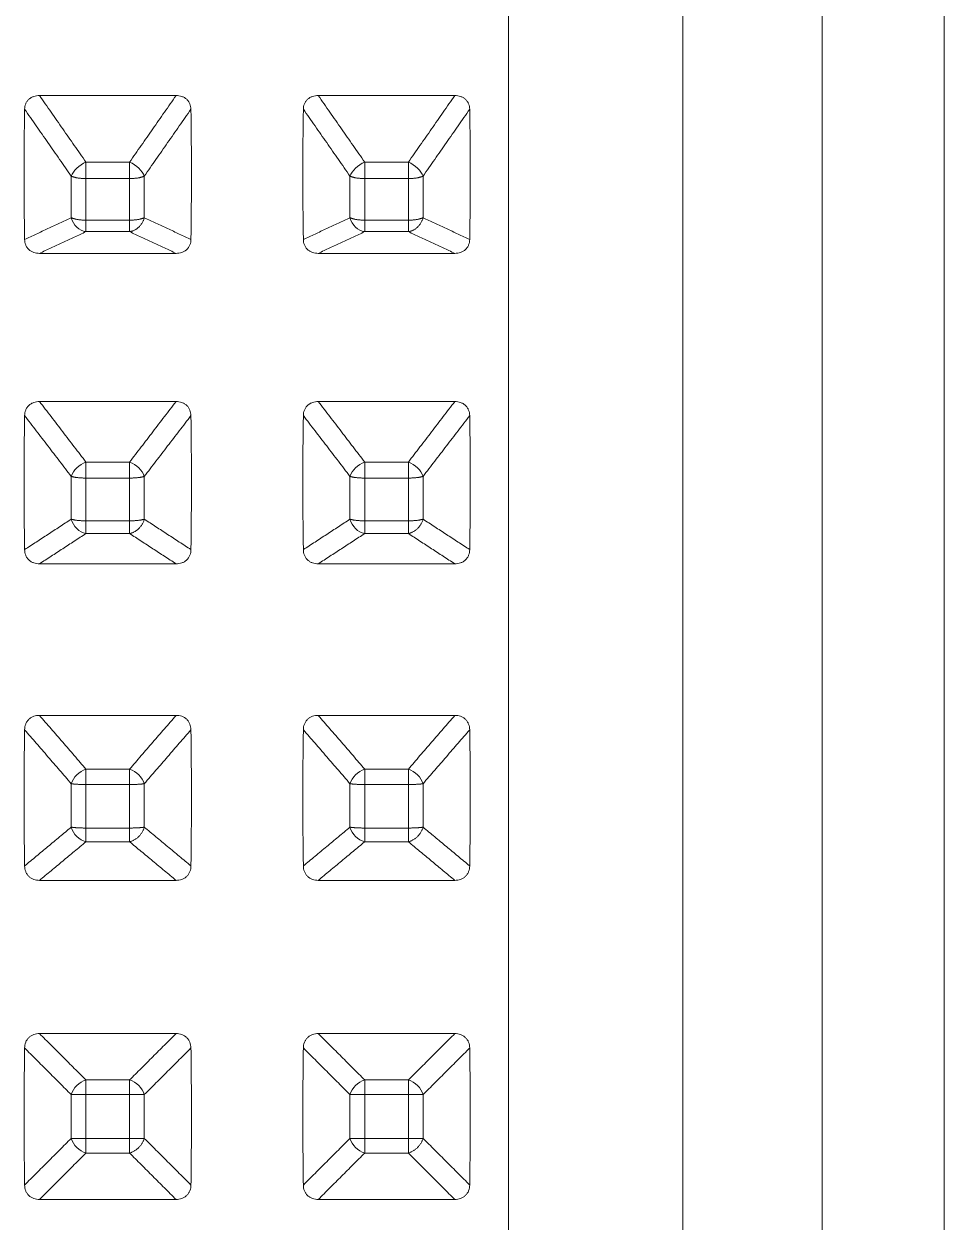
# Model space of a CAD drawing. Extents: x 2752 to 4118, y -1 to 999.
# Drawn here: x 3161.71 to 3166.99, y 524.71 to 531.58 of the extents above; entities that cross this region are included whole.
import ezdxf

# ---------------------------------------------------------------- set-up
doc = ezdxf.new("R2010")
doc.units = 0
doc.header["$LTSCALE"] = 10
doc.header["$MEASUREMENT"] = 0
doc.layers.add('1', color=7, linetype='CONTINUOUS')

msp = doc.modelspace()

# ---------------------------------------------------------------- linework, layer by layer
at = {"layer": '1', "color": 7, "linetype": 'Continuous', "lineweight": 18}
for p, q in [((3164.491, 507.8122), (3164.491, 542.8122)), ((3165.491, 508.8122), (3165.491, 541.8122)), ((3166.991, 541.1122), (3166.991, 509.5122))]:
    msp.add_line(p, q, dxfattribs=at)
at = {"layer": '1', "color": 7, "linetype": 'Continuous', "lineweight": 13}
for p, q in [((3166.291, 541.8122), (3166.291, 508.8122)), ((3162.0655, 530.6944), (3162.3165, 530.6944)), ((3162.0655, 530.4556), (3162.0655, 530.6944)), ((3162.3165, 530.6944), (3162.3165, 530.4556)), ((3163.6655, 530.6944), (3163.9165, 530.6944)), ((3163.6655, 530.4556), (3163.6655, 530.6944)), ((3163.9165, 530.6944), (3163.9165, 530.4556)), ((3162.3165, 530.4556), (3162.0655, 530.4556)), ((3163.9165, 530.4556), (3163.6655, 530.4556)), ((3162.0655, 528.9759), (3162.3165, 528.9759)), ((3162.0655, 528.7303), (3162.0655, 528.9759)), ((3162.3165, 528.9759), (3162.3165, 528.7303)), ((3163.6655, 528.9759), (3163.9165, 528.9759)), ((3163.6655, 528.7303), (3163.6655, 528.9759)), ((3163.9165, 528.9759), (3163.9165, 528.7303)), ((3162.3165, 528.7303), (3162.0655, 528.7303)), ((3163.9165, 528.7303), (3163.6655, 528.7303)), ((3162.0655, 527.2172), (3162.3165, 527.2172)), ((3162.0655, 526.9676), (3162.0655, 527.2172)), ((3162.3165, 527.2172), (3162.3165, 526.9676)), ((3163.6655, 527.2172), (3163.9165, 527.2172)), ((3163.6655, 526.9676), (3163.6655, 527.2172)), ((3163.9165, 527.2172), (3163.9165, 526.9676)), ((3162.3165, 526.9676), (3162.0655, 526.9676)), ((3163.9165, 526.9676), (3163.6655, 526.9676)), ((3162.0655, 525.1867), (3162.0655, 525.4377)), ((3162.0655, 525.4377), (3162.3165, 525.4377)), ((3162.3165, 525.4377), (3162.3165, 525.1867)), ((3163.6655, 525.1867), (3163.6655, 525.4377)), ((3163.6655, 525.4377), (3163.9165, 525.4377)), ((3163.9165, 525.4377), (3163.9165, 525.1867)), ((3162.3165, 525.1867), (3162.0655, 525.1867)), ((3163.9165, 525.1867), (3163.6655, 525.1867))]:
    msp.add_line(p, q, dxfattribs=at)
at = {"layer": '1', "color": 7, "linetype": 'Continuous', "lineweight": 18}
for centre, major_axis, ratio, start_param, end_param in [((3162.0655, 530.7252), (-0.082, -0.0572), 0.558814, 4.340133, 5.617915), ((3162.3165, 530.7252), (-0.082, 0.0572), 0.558814, 3.806863, 5.084645), ((3163.6655, 530.7252), (-0.082, -0.0572), 0.558814, 4.340133, 5.617915), ((3163.9165, 530.7252), (-0.082, 0.0572), 0.558814, 3.806863, 5.084645), ((3162.0655, 530.4866), (0.0424, -0.0906), 0.851945, 4.503963, 5.781744), ((3163.6655, 530.4866), (0.0424, -0.0906), 0.851945, 4.503963, 5.781744), ((3162.0655, 528.9966), (-0.0793, -0.0609), 0.626861, 4.263328, 5.54111), ((3162.3165, 528.9966), (-0.0793, 0.0609), 0.626861, 3.883668, 5.16145), ((3163.6655, 528.9966), (-0.0793, -0.0609), 0.626861, 4.263328, 5.54111), ((3163.9165, 528.9966), (-0.0793, 0.0609), 0.626861, 3.883668, 5.16145), ((3162.0655, 528.7511), (0.0547, -0.0837), 0.824084, 4.336034, 5.613816), ((3163.6655, 528.7511), (0.0547, -0.0837), 0.824084, 4.336034, 5.613816), ((3162.0655, 527.2276), (-0.0757, -0.0654), 0.688039, 4.175529, 5.453311), ((3162.3165, 527.2276), (-0.0757, 0.0654), 0.688039, 3.971467, 5.249249), ((3163.6655, 527.2276), (-0.0757, -0.0654), 0.688039, 4.175529, 5.453311), ((3163.9165, 527.2276), (-0.0757, 0.0654), 0.688039, 3.971467, 5.249249), ((3162.0655, 526.978), (0.0639, -0.0769), 0.787194, 4.193638, 5.47142), ((3163.6655, 526.978), (0.0639, -0.0769), 0.787194, 4.193638, 5.47142), ((3162.0655, 525.4376), (-0.0707, -0.0707), 0.74168, 4.073498, 5.35128), ((3162.3165, 525.4376), (-0.0707, 0.0707), 0.74168, 4.073498, 5.35128), ((3163.6655, 525.4376), (-0.0707, -0.0707), 0.74168, 4.073498, 5.35128), ((3163.9165, 525.4376), (-0.0707, 0.0707), 0.74168, 4.073498, 5.35128), ((3162.0655, 525.1867), (0.0707, -0.0707), 0.74168, 4.073498, 5.35128), ((3163.6655, 525.1867), (0.0707, -0.0707), 0.74168, 4.073498, 5.35128)]:
    msp.add_ellipse(centre, major_axis=major_axis, ratio=ratio, start_param=start_param, end_param=end_param, dxfattribs=at)
for points, knots in [([(3161.7136, 531.0925), (3161.7137, 531.0978), (3161.7142, 531.103), (3161.7163, 531.1133), (3161.7178, 531.1184), (3161.7218, 531.1282), (3161.7244, 531.1328), (3161.7305, 531.1415), (3161.7341, 531.1456), (3161.7421, 531.1529), (3161.7465, 531.156), (3161.756, 531.1615), (3161.7611, 531.1638), (3161.7716, 531.1673), (3161.777, 531.1686), (3161.788, 531.1703), (3161.7936, 531.1707), (3161.7992, 531.1707)], [0, 0, 0, 0, 0.125, 0.125, 0.25, 0.25, 0.375, 0.375, 0.5, 0.5, 0.625, 0.625, 0.75, 0.75, 0.875, 0.875, 1, 1, 1, 1]), ([(3162.5828, 531.1707), (3162.5884, 531.1707), (3162.594, 531.1703), (3162.6049, 531.1687), (3162.6103, 531.1674), (3162.6209, 531.1638), (3162.6259, 531.1616), (3162.6353, 531.1562), (3162.6398, 531.153), (3162.6478, 531.1457), (3162.6514, 531.1417), (3162.6575, 531.133), (3162.6601, 531.1282), (3162.6642, 531.1185), (3162.6657, 531.1134), (3162.6678, 531.103), (3162.6683, 531.0978), (3162.6684, 531.0925)], [0, 0, 0, 0, 0.125, 0.125, 0.25, 0.25, 0.375, 0.375, 0.5, 0.5, 0.625, 0.625, 0.75, 0.75, 0.875, 0.875, 1, 1, 1, 1]), ([(3163.3136, 531.0925), (3163.3137, 531.0978), (3163.3142, 531.103), (3163.3163, 531.1133), (3163.3178, 531.1184), (3163.3218, 531.1282), (3163.3244, 531.1328), (3163.3305, 531.1415), (3163.3341, 531.1456), (3163.3421, 531.1529), (3163.3465, 531.156), (3163.356, 531.1615), (3163.3611, 531.1638), (3163.3716, 531.1673), (3163.377, 531.1686), (3163.388, 531.1703), (3163.3936, 531.1707), (3163.3992, 531.1707)], [0, 0, 0, 0, 0.125, 0.125, 0.25, 0.25, 0.375, 0.375, 0.5, 0.5, 0.625, 0.625, 0.75, 0.75, 0.875, 0.875, 1, 1, 1, 1]), ([(3164.1828, 531.1707), (3164.1884, 531.1707), (3164.194, 531.1703), (3164.2049, 531.1687), (3164.2103, 531.1674), (3164.2209, 531.1638), (3164.2259, 531.1616), (3164.2353, 531.1562), (3164.2398, 531.153), (3164.2478, 531.1457), (3164.2514, 531.1417), (3164.2575, 531.133), (3164.2601, 531.1282), (3164.2642, 531.1185), (3164.2657, 531.1134), (3164.2678, 531.103), (3164.2683, 531.0978), (3164.2684, 531.0925)], [0, 0, 0, 0, 0.125, 0.125, 0.25, 0.25, 0.375, 0.375, 0.5, 0.5, 0.625, 0.625, 0.75, 0.75, 0.875, 0.875, 1, 1, 1, 1]), ([(3161.7992, 530.2652), (3161.7936, 530.2652), (3161.7881, 530.2656), (3161.7771, 530.2673), (3161.7717, 530.2686), (3161.7612, 530.2722), (3161.7562, 530.2745), (3161.7467, 530.28), (3161.7422, 530.2832), (3161.7342, 530.2906), (3161.7307, 530.2947), (3161.7245, 530.3036), (3161.7219, 530.3084), (3161.7178, 530.3183), (3161.7163, 530.3234), (3161.7142, 530.334), (3161.7137, 530.3393), (3161.7136, 530.3447)], [0, 0, 0, 0, 0.125, 0.125, 0.25, 0.25, 0.375, 0.375, 0.5, 0.5, 0.625, 0.625, 0.75, 0.75, 0.875, 0.875, 1, 1, 1, 1]), ([(3162.6684, 530.3447), (3162.6683, 530.3393), (3162.6678, 530.334), (3162.6658, 530.3236), (3162.6643, 530.3184), (3162.6602, 530.3085), (3162.6577, 530.3038), (3162.6516, 530.2949), (3162.6479, 530.2907), (3162.6399, 530.2834), (3162.6355, 530.2801), (3162.626, 530.2745), (3162.6209, 530.2722), (3162.6105, 530.2686), (3162.605, 530.2673), (3162.594, 530.2656), (3162.5884, 530.2652), (3162.5828, 530.2652)], [0, 0, 0, 0, 0.125, 0.125, 0.25, 0.25, 0.375, 0.375, 0.5, 0.5, 0.625, 0.625, 0.75, 0.75, 0.875, 0.875, 1, 1, 1, 1]), ([(3163.3992, 530.2652), (3163.3936, 530.2652), (3163.3881, 530.2656), (3163.3771, 530.2673), (3163.3717, 530.2686), (3163.3612, 530.2722), (3163.3562, 530.2745), (3163.3467, 530.28), (3163.3422, 530.2832), (3163.3342, 530.2906), (3163.3307, 530.2947), (3163.3245, 530.3036), (3163.3219, 530.3084), (3163.3178, 530.3183), (3163.3163, 530.3234), (3163.3142, 530.334), (3163.3137, 530.3393), (3163.3136, 530.3447)], [0, 0, 0, 0, 0.125, 0.125, 0.25, 0.25, 0.375, 0.375, 0.5, 0.5, 0.625, 0.625, 0.75, 0.75, 0.875, 0.875, 1, 1, 1, 1]), ([(3164.2684, 530.3447), (3164.2683, 530.3393), (3164.2678, 530.334), (3164.2658, 530.3236), (3164.2643, 530.3184), (3164.2602, 530.3085), (3164.2577, 530.3038), (3164.2516, 530.2949), (3164.2479, 530.2907), (3164.2399, 530.2834), (3164.2355, 530.2801), (3164.226, 530.2745), (3164.2209, 530.2722), (3164.2105, 530.2686), (3164.205, 530.2673), (3164.194, 530.2656), (3164.1884, 530.2652), (3164.1828, 530.2652)], [0, 0, 0, 0, 0.125, 0.125, 0.25, 0.25, 0.375, 0.375, 0.5, 0.5, 0.625, 0.625, 0.75, 0.75, 0.875, 0.875, 1, 1, 1, 1]), ([(3161.7136, 529.3342), (3161.7137, 529.3397), (3161.7142, 529.3451), (3161.7163, 529.3557), (3161.7178, 529.3609), (3161.7218, 529.371), (3161.7244, 529.3758), (3161.7305, 529.3848), (3161.7341, 529.389), (3161.7421, 529.3965), (3161.7465, 529.3998), (3161.756, 529.4055), (3161.7611, 529.4078), (3161.7716, 529.4114), (3161.777, 529.4128), (3161.788, 529.4145), (3161.7936, 529.4149), (3161.7992, 529.4149)], [0, 0, 0, 0, 0.125, 0.125, 0.25, 0.25, 0.375, 0.375, 0.5, 0.5, 0.625, 0.625, 0.75, 0.75, 0.875, 0.875, 1, 1, 1, 1]), ([(3162.5828, 529.4149), (3162.5884, 529.4149), (3162.594, 529.4145), (3162.6049, 529.4128), (3162.6103, 529.4115), (3162.6209, 529.4078), (3162.6259, 529.4055), (3162.6353, 529.4), (3162.6398, 529.3966), (3162.6478, 529.3891), (3162.6514, 529.385), (3162.6575, 529.376), (3162.6601, 529.3711), (3162.6642, 529.3611), (3162.6657, 529.3558), (3162.6678, 529.3451), (3162.6683, 529.3397), (3162.6684, 529.3342)], [0, 0, 0, 0, 0.125, 0.125, 0.25, 0.25, 0.375, 0.375, 0.5, 0.5, 0.625, 0.625, 0.75, 0.75, 0.875, 0.875, 1, 1, 1, 1]), ([(3163.3136, 529.3342), (3163.3137, 529.3397), (3163.3142, 529.3451), (3163.3163, 529.3557), (3163.3178, 529.3609), (3163.3218, 529.371), (3163.3244, 529.3758), (3163.3305, 529.3848), (3163.3341, 529.389), (3163.3421, 529.3965), (3163.3465, 529.3998), (3163.356, 529.4055), (3163.3611, 529.4078), (3163.3716, 529.4114), (3163.377, 529.4128), (3163.388, 529.4145), (3163.3936, 529.4149), (3163.3992, 529.4149)], [0, 0, 0, 0, 0.125, 0.125, 0.25, 0.25, 0.375, 0.375, 0.5, 0.5, 0.625, 0.625, 0.75, 0.75, 0.875, 0.875, 1, 1, 1, 1]), ([(3164.1828, 529.4149), (3164.1884, 529.4149), (3164.194, 529.4145), (3164.2049, 529.4128), (3164.2103, 529.4115), (3164.2209, 529.4078), (3164.2259, 529.4055), (3164.2353, 529.4), (3164.2398, 529.3966), (3164.2478, 529.3891), (3164.2514, 529.385), (3164.2575, 529.376), (3164.2601, 529.3711), (3164.2642, 529.3611), (3164.2657, 529.3558), (3164.2678, 529.3451), (3164.2683, 529.3397), (3164.2684, 529.3342)], [0, 0, 0, 0, 0.125, 0.125, 0.25, 0.25, 0.375, 0.375, 0.5, 0.5, 0.625, 0.625, 0.75, 0.75, 0.875, 0.875, 1, 1, 1, 1]), ([(3161.7992, 528.4836), (3161.7936, 528.4836), (3161.7881, 528.484), (3161.7771, 528.4858), (3161.7717, 528.4871), (3161.7612, 528.4908), (3161.7562, 528.4931), (3161.7467, 528.4987), (3161.7422, 528.5021), (3161.7342, 528.5097), (3161.7307, 528.5139), (3161.7245, 528.523), (3161.7219, 528.5279), (3161.7178, 528.5381), (3161.7163, 528.5434), (3161.7142, 528.5542), (3161.7137, 528.5596), (3161.7136, 528.5652)], [0, 0, 0, 0, 0.125, 0.125, 0.25, 0.25, 0.375, 0.375, 0.5, 0.5, 0.625, 0.625, 0.75, 0.75, 0.875, 0.875, 1, 1, 1, 1]), ([(3162.6684, 528.5652), (3162.6683, 528.5596), (3162.6678, 528.5542), (3162.6658, 528.5435), (3162.6643, 528.5382), (3162.6602, 528.528), (3162.6577, 528.5232), (3162.6516, 528.5141), (3162.6479, 528.5098), (3162.6399, 528.5022), (3162.6355, 528.4989), (3162.626, 528.4932), (3162.6209, 528.4908), (3162.6105, 528.4871), (3162.605, 528.4858), (3162.594, 528.484), (3162.5884, 528.4836), (3162.5828, 528.4836)], [0, 0, 0, 0, 0.125, 0.125, 0.25, 0.25, 0.375, 0.375, 0.5, 0.5, 0.625, 0.625, 0.75, 0.75, 0.875, 0.875, 1, 1, 1, 1]), ([(3163.3992, 528.4836), (3163.3936, 528.4836), (3163.3881, 528.484), (3163.3771, 528.4858), (3163.3717, 528.4871), (3163.3612, 528.4908), (3163.3562, 528.4931), (3163.3467, 528.4987), (3163.3422, 528.5021), (3163.3342, 528.5097), (3163.3307, 528.5139), (3163.3245, 528.523), (3163.3219, 528.5279), (3163.3178, 528.5381), (3163.3163, 528.5434), (3163.3142, 528.5542), (3163.3137, 528.5596), (3163.3136, 528.5652)], [0, 0, 0, 0, 0.125, 0.125, 0.25, 0.25, 0.375, 0.375, 0.5, 0.5, 0.625, 0.625, 0.75, 0.75, 0.875, 0.875, 1, 1, 1, 1]), ([(3164.2684, 528.5652), (3164.2683, 528.5596), (3164.2678, 528.5542), (3164.2658, 528.5435), (3164.2643, 528.5382), (3164.2602, 528.528), (3164.2577, 528.5232), (3164.2516, 528.5141), (3164.2479, 528.5098), (3164.2399, 528.5022), (3164.2355, 528.4989), (3164.226, 528.4932), (3164.2209, 528.4908), (3164.2105, 528.4871), (3164.205, 528.4858), (3164.194, 528.484), (3164.1884, 528.4836), (3164.1828, 528.4836)], [0, 0, 0, 0, 0.125, 0.125, 0.25, 0.25, 0.375, 0.375, 0.5, 0.5, 0.625, 0.625, 0.75, 0.75, 0.875, 0.875, 1, 1, 1, 1]), ([(3161.7136, 527.5319), (3161.7137, 527.5375), (3161.7142, 527.543), (3161.7163, 527.5538), (3161.7178, 527.5591), (3161.7218, 527.5694), (3161.7244, 527.5743), (3161.7305, 527.5834), (3161.7341, 527.5878), (3161.7421, 527.5954), (3161.7465, 527.5987), (3161.756, 527.6045), (3161.7611, 527.6069), (3161.7716, 527.6106), (3161.777, 527.612), (3161.788, 527.6138), (3161.7936, 527.6142), (3161.7992, 527.6142)], [0, 0, 0, 0, 0.125, 0.125, 0.25, 0.25, 0.375, 0.375, 0.5, 0.5, 0.625, 0.625, 0.75, 0.75, 0.875, 0.875, 1, 1, 1, 1]), ([(3162.5828, 527.6142), (3162.5884, 527.6142), (3162.594, 527.6138), (3162.6049, 527.612), (3162.6103, 527.6107), (3162.6209, 527.6069), (3162.6259, 527.6046), (3162.6353, 527.5989), (3162.6398, 527.5955), (3162.6478, 527.5879), (3162.6514, 527.5837), (3162.6575, 527.5745), (3162.6601, 527.5695), (3162.6642, 527.5593), (3162.6657, 527.5539), (3162.6678, 527.543), (3162.6683, 527.5375), (3162.6684, 527.5319)], [0, 0, 0, 0, 0.125, 0.125, 0.25, 0.25, 0.375, 0.375, 0.5, 0.5, 0.625, 0.625, 0.75, 0.75, 0.875, 0.875, 1, 1, 1, 1]), ([(3163.3136, 527.5319), (3163.3137, 527.5375), (3163.3142, 527.543), (3163.3163, 527.5538), (3163.3178, 527.5591), (3163.3218, 527.5694), (3163.3244, 527.5743), (3163.3305, 527.5834), (3163.3341, 527.5878), (3163.3421, 527.5954), (3163.3465, 527.5987), (3163.356, 527.6045), (3163.3611, 527.6069), (3163.3716, 527.6106), (3163.377, 527.612), (3163.388, 527.6138), (3163.3936, 527.6142), (3163.3992, 527.6142)], [0, 0, 0, 0, 0.125, 0.125, 0.25, 0.25, 0.375, 0.375, 0.5, 0.5, 0.625, 0.625, 0.75, 0.75, 0.875, 0.875, 1, 1, 1, 1]), ([(3164.1828, 527.6142), (3164.1884, 527.6142), (3164.194, 527.6138), (3164.2049, 527.612), (3164.2103, 527.6107), (3164.2209, 527.6069), (3164.2259, 527.6046), (3164.2353, 527.5989), (3164.2398, 527.5955), (3164.2478, 527.5879), (3164.2514, 527.5837), (3164.2575, 527.5745), (3164.2601, 527.5695), (3164.2642, 527.5593), (3164.2657, 527.5539), (3164.2678, 527.543), (3164.2683, 527.5375), (3164.2684, 527.5319)], [0, 0, 0, 0, 0.125, 0.125, 0.25, 0.25, 0.375, 0.375, 0.5, 0.5, 0.625, 0.625, 0.75, 0.75, 0.875, 0.875, 1, 1, 1, 1]), ([(3161.7992, 526.6673), (3161.7936, 526.6673), (3161.7881, 526.6677), (3161.7771, 526.6695), (3161.7717, 526.6708), (3161.7612, 526.6746), (3161.7562, 526.6769), (3161.7467, 526.6826), (3161.7422, 526.686), (3161.7342, 526.6937), (3161.7307, 526.6979), (3161.7245, 526.7072), (3161.7219, 526.7122), (3161.7178, 526.7225), (3161.7163, 526.7279), (3161.7142, 526.7388), (3161.7137, 526.7444), (3161.7136, 526.75)], [0, 0, 0, 0, 0.125, 0.125, 0.25, 0.25, 0.375, 0.375, 0.5, 0.5, 0.625, 0.625, 0.75, 0.75, 0.875, 0.875, 1, 1, 1, 1]), ([(3162.6684, 526.75), (3162.6683, 526.7444), (3162.6678, 526.7389), (3162.6658, 526.728), (3162.6643, 526.7226), (3162.6602, 526.7123), (3162.6577, 526.7074), (3162.6516, 526.6982), (3162.6479, 526.6938), (3162.6399, 526.6862), (3162.6355, 526.6828), (3162.626, 526.677), (3162.6209, 526.6746), (3162.6105, 526.6709), (3162.605, 526.6695), (3162.594, 526.6677), (3162.5884, 526.6673), (3162.5828, 526.6673)], [0, 0, 0, 0, 0.125, 0.125, 0.25, 0.25, 0.375, 0.375, 0.5, 0.5, 0.625, 0.625, 0.75, 0.75, 0.875, 0.875, 1, 1, 1, 1]), ([(3163.3992, 526.6673), (3163.3936, 526.6673), (3163.3881, 526.6677), (3163.3771, 526.6695), (3163.3717, 526.6708), (3163.3612, 526.6746), (3163.3562, 526.6769), (3163.3467, 526.6826), (3163.3422, 526.686), (3163.3342, 526.6937), (3163.3307, 526.6979), (3163.3245, 526.7072), (3163.3219, 526.7122), (3163.3178, 526.7225), (3163.3163, 526.7279), (3163.3142, 526.7388), (3163.3137, 526.7444), (3163.3136, 526.75)], [0, 0, 0, 0, 0.125, 0.125, 0.25, 0.25, 0.375, 0.375, 0.5, 0.5, 0.625, 0.625, 0.75, 0.75, 0.875, 0.875, 1, 1, 1, 1]), ([(3164.2684, 526.75), (3164.2683, 526.7444), (3164.2678, 526.7389), (3164.2658, 526.728), (3164.2643, 526.7226), (3164.2602, 526.7123), (3164.2577, 526.7074), (3164.2516, 526.6982), (3164.2479, 526.6938), (3164.2399, 526.6862), (3164.2355, 526.6828), (3164.226, 526.677), (3164.2209, 526.6746), (3164.2105, 526.6709), (3164.205, 526.6695), (3164.194, 526.6677), (3164.1884, 526.6673), (3164.1828, 526.6673)], [0, 0, 0, 0, 0.125, 0.125, 0.25, 0.25, 0.375, 0.375, 0.5, 0.5, 0.625, 0.625, 0.75, 0.75, 0.875, 0.875, 1, 1, 1, 1]), ([(3161.7136, 525.7053), (3161.7137, 525.7109), (3161.7142, 525.7164), (3161.7163, 525.7273), (3161.7178, 525.7327), (3161.7218, 525.7431), (3161.7244, 525.748), (3161.7305, 525.7572), (3161.7341, 525.7616), (3161.7421, 525.7693), (3161.7465, 525.7727), (3161.756, 525.7785), (3161.7611, 525.7809), (3161.7716, 525.7846), (3161.777, 525.786), (3161.788, 525.7878), (3161.7936, 525.7882), (3161.7992, 525.7882)], [0, 0, 0, 0, 0.125, 0.125, 0.25, 0.25, 0.375, 0.375, 0.5, 0.5, 0.625, 0.625, 0.75, 0.75, 0.875, 0.875, 1, 1, 1, 1]), ([(3162.5828, 525.7882), (3162.5884, 525.7882), (3162.594, 525.7878), (3162.6049, 525.786), (3162.6103, 525.7847), (3162.6209, 525.7809), (3162.6259, 525.7786), (3162.6353, 525.7728), (3162.6398, 525.7694), (3162.6478, 525.7617), (3162.6514, 525.7575), (3162.6575, 525.7482), (3162.6601, 525.7432), (3162.6642, 525.7329), (3162.6657, 525.7275), (3162.6678, 525.7165), (3162.6683, 525.7109), (3162.6684, 525.7053)], [0, 0, 0, 0, 0.125, 0.125, 0.25, 0.25, 0.375, 0.375, 0.5, 0.5, 0.625, 0.625, 0.75, 0.75, 0.875, 0.875, 1, 1, 1, 1]), ([(3163.3136, 525.7053), (3163.3137, 525.7109), (3163.3142, 525.7164), (3163.3163, 525.7273), (3163.3178, 525.7327), (3163.3218, 525.7431), (3163.3244, 525.748), (3163.3305, 525.7572), (3163.3341, 525.7616), (3163.3421, 525.7693), (3163.3465, 525.7727), (3163.356, 525.7785), (3163.3611, 525.7809), (3163.3716, 525.7846), (3163.377, 525.786), (3163.388, 525.7878), (3163.3936, 525.7882), (3163.3992, 525.7882)], [0, 0, 0, 0, 0.125, 0.125, 0.25, 0.25, 0.375, 0.375, 0.5, 0.5, 0.625, 0.625, 0.75, 0.75, 0.875, 0.875, 1, 1, 1, 1]), ([(3164.1828, 525.7882), (3164.1884, 525.7882), (3164.194, 525.7878), (3164.2049, 525.786), (3164.2103, 525.7847), (3164.2209, 525.7809), (3164.2259, 525.7786), (3164.2353, 525.7728), (3164.2398, 525.7694), (3164.2478, 525.7617), (3164.2514, 525.7575), (3164.2575, 525.7482), (3164.2601, 525.7432), (3164.2642, 525.7329), (3164.2657, 525.7275), (3164.2678, 525.7165), (3164.2683, 525.7109), (3164.2684, 525.7053)], [0, 0, 0, 0, 0.125, 0.125, 0.25, 0.25, 0.375, 0.375, 0.5, 0.5, 0.625, 0.625, 0.75, 0.75, 0.875, 0.875, 1, 1, 1, 1]), ([(3161.7136, 525.7053), (3161.7117, 525.5743), (3161.7108, 525.4432), (3161.7108, 525.1811), (3161.7117, 525.05), (3161.7136, 524.919)], [0, 0, 0, 0, 0.5, 0.5, 1, 1, 1, 1]), ([(3162.6684, 524.919), (3162.6703, 525.05), (3162.6712, 525.1811), (3162.6712, 525.4432), (3162.6703, 525.5743), (3162.6684, 525.7053)], [0, 0, 0, 0, 0.5, 0.5, 1, 1, 1, 1]), ([(3163.3136, 525.7053), (3163.3117, 525.5743), (3163.3108, 525.4432), (3163.3108, 525.1811), (3163.3117, 525.05), (3163.3136, 524.919)], [0, 0, 0, 0, 0.5, 0.5, 1, 1, 1, 1]), ([(3164.2684, 524.919), (3164.2703, 525.05), (3164.2712, 525.1811), (3164.2712, 525.4432), (3164.2703, 525.5743), (3164.2684, 525.7053)], [0, 0, 0, 0, 0.5, 0.5, 1, 1, 1, 1]), ([(3161.7992, 524.8361), (3161.7936, 524.8361), (3161.7881, 524.8365), (3161.7771, 524.8383), (3161.7717, 524.8396), (3161.7612, 524.8434), (3161.7562, 524.8458), (3161.7467, 524.8515), (3161.7422, 524.8549), (3161.7342, 524.8626), (3161.7307, 524.8669), (3161.7245, 524.8761), (3161.7219, 524.8811), (3161.7178, 524.8915), (3161.7163, 524.8968), (3161.7142, 524.9079), (3161.7137, 524.9134), (3161.7136, 524.919)], [0, 0, 0, 0, 0.125, 0.125, 0.25, 0.25, 0.375, 0.375, 0.5, 0.5, 0.625, 0.625, 0.75, 0.75, 0.875, 0.875, 1, 1, 1, 1]), ([(3162.6684, 524.919), (3162.6683, 524.9134), (3162.6678, 524.9079), (3162.6658, 524.897), (3162.6643, 524.8916), (3162.6602, 524.8812), (3162.6577, 524.8763), (3162.6516, 524.8671), (3162.6479, 524.8627), (3162.6399, 524.855), (3162.6355, 524.8517), (3162.626, 524.8458), (3162.6209, 524.8434), (3162.6105, 524.8397), (3162.605, 524.8383), (3162.594, 524.8365), (3162.5884, 524.8361), (3162.5828, 524.8361)], [0, 0, 0, 0, 0.125, 0.125, 0.25, 0.25, 0.375, 0.375, 0.5, 0.5, 0.625, 0.625, 0.75, 0.75, 0.875, 0.875, 1, 1, 1, 1]), ([(3163.3992, 524.8361), (3163.3936, 524.8361), (3163.3881, 524.8365), (3163.3771, 524.8383), (3163.3717, 524.8396), (3163.3612, 524.8434), (3163.3562, 524.8458), (3163.3467, 524.8515), (3163.3422, 524.8549), (3163.3342, 524.8626), (3163.3307, 524.8669), (3163.3245, 524.8761), (3163.3219, 524.8811), (3163.3178, 524.8915), (3163.3163, 524.8968), (3163.3142, 524.9079), (3163.3137, 524.9134), (3163.3136, 524.919)], [0, 0, 0, 0, 0.125, 0.125, 0.25, 0.25, 0.375, 0.375, 0.5, 0.5, 0.625, 0.625, 0.75, 0.75, 0.875, 0.875, 1, 1, 1, 1]), ([(3164.2684, 524.919), (3164.2683, 524.9134), (3164.2678, 524.9079), (3164.2658, 524.897), (3164.2643, 524.8916), (3164.2602, 524.8812), (3164.2577, 524.8763), (3164.2516, 524.8671), (3164.2479, 524.8627), (3164.2399, 524.855), (3164.2355, 524.8517), (3164.226, 524.8458), (3164.2209, 524.8434), (3164.2105, 524.8397), (3164.205, 524.8383), (3164.194, 524.8365), (3164.1884, 524.8361), (3164.1828, 524.8361)], [0, 0, 0, 0, 0.125, 0.125, 0.25, 0.25, 0.375, 0.375, 0.5, 0.5, 0.625, 0.625, 0.75, 0.75, 0.875, 0.875, 1, 1, 1, 1])]:
    msp.add_open_spline(points, degree=3, knots=knots, dxfattribs=at)
at = {"layer": '1', "color": 7, "linetype": 'Continuous', "lineweight": 13}
for points in [[(3162.0656, 530.7888), (3161.7992, 531.1707)], [(3162.3164, 530.7888), (3162.5828, 531.1707)], [(3163.6656, 530.7888), (3163.3992, 531.1707)], [(3163.9164, 530.7888), (3164.1828, 531.1707)], [(3161.9813, 530.7085), (3161.7136, 531.0925)], [(3162.4008, 530.7085), (3162.6684, 531.0925)], [(3163.5813, 530.7085), (3163.3136, 531.0925)], [(3164.0008, 530.7085), (3164.2684, 531.0925)], [(3162.0656, 530.7888), (3162.3164, 530.7888)], [(3163.6656, 530.7888), (3163.9164, 530.7888)], [(3161.9813, 530.47), (3161.9813, 530.7085)], [(3162.4008, 530.7085), (3162.4008, 530.47)], [(3163.5813, 530.47), (3163.5813, 530.7085)], [(3164.0008, 530.7085), (3164.0008, 530.47)], [(3161.9813, 530.47), (3161.7136, 530.3447)], [(3163.5813, 530.47), (3163.3136, 530.3447)], [(3162.0656, 530.3898), (3161.7992, 530.2652)], [(3162.3164, 530.3898), (3162.0656, 530.3898)], [(3163.6656, 530.3898), (3163.3992, 530.2652)], [(3163.9164, 530.3898), (3163.6656, 530.3898)], [(3162.0656, 529.0679), (3161.7992, 529.4149)], [(3162.3164, 529.0679), (3162.5828, 529.4149)], [(3163.6656, 529.0679), (3163.3992, 529.4149)], [(3163.9164, 529.0679), (3164.1828, 529.4149)], [(3161.9813, 528.9854), (3161.7136, 529.3342)], [(3162.4008, 528.9854), (3162.6684, 529.3342)], [(3163.5813, 528.9854), (3163.3136, 529.3342)], [(3164.0008, 528.9854), (3164.2684, 529.3342)], [(3162.0656, 529.0679), (3162.3164, 529.0679)], [(3163.6656, 529.0679), (3163.9164, 529.0679)], [(3161.9813, 528.74), (3161.9813, 528.9854)], [(3162.4008, 528.9854), (3162.4008, 528.74)], [(3163.5813, 528.74), (3163.5813, 528.9854)], [(3164.0008, 528.9854), (3164.0008, 528.74)], [(3161.9813, 528.74), (3161.7136, 528.5652)], [(3163.5813, 528.74), (3163.3136, 528.5652)], [(3162.0656, 528.6575), (3161.7992, 528.4836)], [(3162.3164, 528.6575), (3162.0656, 528.6575)], [(3163.6656, 528.6575), (3163.3992, 528.4836)], [(3163.9164, 528.6575), (3163.6656, 528.6575)], [(3162.0656, 527.3058), (3161.7992, 527.6142)], [(3162.3164, 527.3058), (3162.5828, 527.6142)], [(3163.6656, 527.3058), (3163.3992, 527.6142)], [(3163.9164, 527.3058), (3164.1828, 527.6142)], [(3161.9813, 527.2219), (3161.7136, 527.5319)], [(3162.4008, 527.2219), (3162.6684, 527.5319)], [(3163.5813, 527.2219), (3163.3136, 527.5319)], [(3164.0008, 527.2219), (3164.2684, 527.5319)], [(3162.0656, 527.3058), (3162.3164, 527.3058)], [(3163.6656, 527.3058), (3163.9164, 527.3058)], [(3161.9813, 526.9725), (3161.9813, 527.2219)], [(3162.4008, 527.2219), (3162.4008, 526.9725)], [(3163.5813, 526.9725), (3163.5813, 527.2219)], [(3164.0008, 527.2219), (3164.0008, 526.9725)], [(3161.9813, 526.9725), (3161.7136, 526.75)], [(3163.5813, 526.9725), (3163.3136, 526.75)], [(3162.0656, 526.8886), (3161.7992, 526.6673)], [(3162.3164, 526.8886), (3162.0656, 526.8886)], [(3163.6656, 526.8886), (3163.3992, 526.6673)], [(3163.9164, 526.8886), (3163.6656, 526.8886)], [(3162.0656, 525.5219), (3161.7992, 525.7882)], [(3162.3164, 525.5219), (3162.5828, 525.7882)], [(3163.6656, 525.5219), (3163.3992, 525.7882)], [(3163.9164, 525.5219), (3164.1828, 525.7882)], [(3161.9813, 525.4376), (3161.7136, 525.7053)], [(3162.4008, 525.4376), (3162.6684, 525.7053)], [(3163.5813, 525.4376), (3163.3136, 525.7053)], [(3164.0008, 525.4376), (3164.2684, 525.7053)], [(3162.0656, 525.5219), (3162.3164, 525.5219)], [(3163.6656, 525.5219), (3163.9164, 525.5219)], [(3161.9813, 525.1867), (3161.9813, 525.4376)], [(3162.4008, 525.4376), (3162.4008, 525.1867)], [(3163.5813, 525.1867), (3163.5813, 525.4376)], [(3164.0008, 525.4376), (3164.0008, 525.1867)], [(3161.9813, 525.1867), (3161.7136, 524.919)], [(3163.5813, 525.1867), (3163.3136, 524.919)], [(3162.0656, 525.1024), (3161.7992, 524.8361)], [(3162.3164, 525.1024), (3162.0656, 525.1024)], [(3163.6656, 525.1024), (3163.3992, 524.8361)], [(3163.9164, 525.1024), (3163.6656, 525.1024)]]:
    msp.add_open_spline(points, degree=1, dxfattribs=at)
at = {"layer": '1', "color": 7, "linetype": 'Continuous', "lineweight": 18}
for points, degree in [([(3162.5828, 531.1707), (3161.7992, 531.1707)], 1), ([(3164.1828, 531.1707), (3163.3992, 531.1707)], 1), ([(3161.7136, 531.0925), (3161.7099, 530.8451), (3161.7099, 530.5957), (3161.7136, 530.3447)], 3), ([(3162.6684, 530.3447), (3162.6722, 530.5957), (3162.6722, 530.8451), (3162.6684, 531.0925)], 3), ([(3163.3136, 531.0925), (3163.3099, 530.8451), (3163.3099, 530.5957), (3163.3136, 530.3447)], 3), ([(3164.2684, 530.3447), (3164.2722, 530.5957), (3164.2722, 530.8451), (3164.2684, 531.0925)], 3), ([(3162.4008, 530.47), (3162.6684, 530.3447)], 1), ([(3164.0008, 530.47), (3164.2684, 530.3447)], 1), ([(3162.3164, 530.3898), (3162.5828, 530.2652)], 1), ([(3163.9164, 530.3898), (3164.1828, 530.2652)], 1), ([(3161.7992, 530.2652), (3162.5828, 530.2652)], 1), ([(3163.3992, 530.2652), (3164.1828, 530.2652)], 1), ([(3162.5828, 529.4149), (3161.7992, 529.4149)], 1), ([(3164.1828, 529.4149), (3163.3992, 529.4149)], 1), ([(3161.7136, 529.3342), (3161.7099, 529.0791), (3161.7099, 528.8227), (3161.7136, 528.5652)], 3), ([(3162.6684, 528.5652), (3162.6722, 528.8227), (3162.6722, 529.0791), (3162.6684, 529.3342)], 3), ([(3163.3136, 529.3342), (3163.3099, 529.0791), (3163.3099, 528.8227), (3163.3136, 528.5652)], 3), ([(3164.2684, 528.5652), (3164.2722, 528.8227), (3164.2722, 529.0791), (3164.2684, 529.3342)], 3), ([(3162.4008, 528.74), (3162.6684, 528.5652)], 1), ([(3164.0008, 528.74), (3164.2684, 528.5652)], 1), ([(3162.3164, 528.6575), (3162.5828, 528.4836)], 1), ([(3163.9164, 528.6575), (3164.1828, 528.4836)], 1), ([(3161.7992, 528.4836), (3162.5828, 528.4836)], 1), ([(3163.3992, 528.4836), (3164.1828, 528.4836)], 1), ([(3162.5828, 527.6142), (3161.7992, 527.6142)], 1), ([(3164.1828, 527.6142), (3163.3992, 527.6142)], 1), ([(3161.7136, 527.5319), (3161.7099, 527.2719), (3161.7099, 527.0112), (3161.7136, 526.75)], 3), ([(3162.6684, 526.75), (3162.6722, 527.0112), (3162.6722, 527.2719), (3162.6684, 527.5319)], 3), ([(3163.3136, 527.5319), (3163.3099, 527.2719), (3163.3099, 527.0112), (3163.3136, 526.75)], 3), ([(3164.2684, 526.75), (3164.2722, 527.0112), (3164.2722, 527.2719), (3164.2684, 527.5319)], 3), ([(3162.4008, 526.9725), (3162.6684, 526.75)], 1), ([(3164.0008, 526.9725), (3164.2684, 526.75)], 1), ([(3162.3164, 526.8886), (3162.5828, 526.6673)], 1), ([(3163.9164, 526.8886), (3164.1828, 526.6673)], 1), ([(3161.7992, 526.6673), (3162.5828, 526.6673)], 1), ([(3163.3992, 526.6673), (3164.1828, 526.6673)], 1), ([(3162.5828, 525.7882), (3161.7992, 525.7882)], 1), ([(3164.1828, 525.7882), (3163.3992, 525.7882)], 1), ([(3162.4008, 525.1867), (3162.6684, 524.919)], 1), ([(3164.0008, 525.1867), (3164.2684, 524.919)], 1), ([(3162.3164, 525.1024), (3162.5828, 524.8361)], 1), ([(3163.9164, 525.1024), (3164.1828, 524.8361)], 1), ([(3161.7992, 524.8361), (3162.5828, 524.8361)], 1), ([(3163.3992, 524.8361), (3164.1828, 524.8361)], 1)]:
    msp.add_open_spline(points, degree=degree, dxfattribs=at)
for points, weights in [([(3162.0655, 530.6944), (3162.0656, 530.7464), (3162.0656, 530.7888)], [1, 0.877139450345, 1]), ([(3162.3164, 530.7888), (3162.3165, 530.7464), (3162.3165, 530.6944)], [1, 0.877139450345, 1]), ([(3163.6655, 530.6944), (3163.6656, 530.7464), (3163.6656, 530.7888)], [1, 0.877139450345, 1]), ([(3163.9164, 530.7888), (3163.9165, 530.7464), (3163.9165, 530.6944)], [1, 0.877139450345, 1]), ([(3161.9813, 530.7085), (3162.0108, 530.6943), (3162.0655, 530.6944)], [1, 0.877139450182, 1]), ([(3162.3165, 530.6944), (3162.3713, 530.6943), (3162.4008, 530.7085)], [1, 0.877139450182, 1]), ([(3163.5813, 530.7085), (3163.6108, 530.6943), (3163.6655, 530.6944)], [1, 0.877139450182, 1]), ([(3163.9165, 530.6944), (3163.9713, 530.6943), (3164.0008, 530.7085)], [1, 0.877139450182, 1]), ([(3162.0655, 530.4556), (3162.0108, 530.4557), (3161.9813, 530.47)], [1, 0.877139450182, 1]), ([(3162.0656, 530.3898), (3162.0656, 530.4036), (3162.0655, 530.4556)], [1, 0.877139450259, 1]), ([(3162.3164, 530.3898), (3162.3165, 530.4036), (3162.3165, 530.4556)], [1, 0.877139450268, 1]), ([(3162.3165, 530.4556), (3162.3713, 530.4557), (3162.4008, 530.47)], [1, 0.877139450182, 1]), ([(3163.6655, 530.4556), (3163.6108, 530.4557), (3163.5813, 530.47)], [1, 0.877139450182, 1]), ([(3163.6656, 530.3898), (3163.6656, 530.4036), (3163.6655, 530.4556)], [1, 0.877139450259, 1]), ([(3163.9164, 530.3898), (3163.9165, 530.4036), (3163.9165, 530.4556)], [1, 0.877139450268, 1]), ([(3163.9165, 530.4556), (3163.9713, 530.4557), (3164.0008, 530.47)], [1, 0.877139450182, 1]), ([(3162.0655, 528.9759), (3162.0656, 529.0294), (3162.0656, 529.0679)], [1, 0.877139450345, 1]), ([(3162.3164, 529.0679), (3162.3165, 529.0294), (3162.3165, 528.9759)], [1, 0.877139450345, 1]), ([(3163.6655, 528.9759), (3163.6656, 529.0294), (3163.6656, 529.0679)], [1, 0.877139450345, 1]), ([(3163.9164, 529.0679), (3163.9165, 529.0294), (3163.9165, 528.9759)], [1, 0.877139450345, 1]), ([(3161.9813, 528.9854), (3162.0108, 528.9758), (3162.0655, 528.9759)], [1, 0.877139450182, 1]), ([(3162.3165, 528.9759), (3162.3713, 528.9758), (3162.4008, 528.9854)], [1, 0.877139450182, 1]), ([(3163.5813, 528.9854), (3163.6108, 528.9758), (3163.6655, 528.9759)], [1, 0.877139450182, 1]), ([(3163.9165, 528.9759), (3163.9713, 528.9758), (3164.0008, 528.9854)], [1, 0.877139450182, 1]), ([(3162.0655, 528.7303), (3162.0108, 528.7304), (3161.9813, 528.74)], [1, 0.877139450182, 1]), ([(3162.0656, 528.6575), (3162.0656, 528.6768), (3162.0655, 528.7303)], [1, 0.877139450259, 1]), ([(3162.3164, 528.6575), (3162.3165, 528.6768), (3162.3165, 528.7303)], [1, 0.877139450268, 1]), ([(3162.3165, 528.7303), (3162.3713, 528.7304), (3162.4008, 528.74)], [1, 0.877139450182, 1]), ([(3163.6655, 528.7303), (3163.6108, 528.7304), (3163.5813, 528.74)], [1, 0.877139450182, 1]), ([(3163.6656, 528.6575), (3163.6656, 528.6768), (3163.6655, 528.7303)], [1, 0.877139450259, 1]), ([(3163.9164, 528.6575), (3163.9165, 528.6768), (3163.9165, 528.7303)], [1, 0.877139450268, 1]), ([(3163.9165, 528.7303), (3163.9713, 528.7304), (3164.0008, 528.74)], [1, 0.877139450182, 1]), ([(3162.0655, 527.2172), (3162.0656, 527.2716), (3162.0656, 527.3058)], [1, 0.877139450345, 1]), ([(3162.3164, 527.3058), (3162.3165, 527.2716), (3162.3165, 527.2172)], [1, 0.877139450345, 1]), ([(3163.6655, 527.2172), (3163.6656, 527.2716), (3163.6656, 527.3058)], [1, 0.877139450345, 1]), ([(3163.9164, 527.3058), (3163.9165, 527.2716), (3163.9165, 527.2172)], [1, 0.877139450345, 1]), ([(3161.9813, 527.2219), (3162.0108, 527.2172), (3162.0655, 527.2172)], [1, 0.877139450182, 1]), ([(3162.3165, 527.2172), (3162.3713, 527.2172), (3162.4008, 527.2219)], [1, 0.877139450182, 1]), ([(3163.5813, 527.2219), (3163.6108, 527.2172), (3163.6655, 527.2172)], [1, 0.877139450182, 1]), ([(3163.9165, 527.2172), (3163.9713, 527.2172), (3164.0008, 527.2219)], [1, 0.877139450182, 1]), ([(3162.0655, 526.9676), (3162.0108, 526.9676), (3161.9813, 526.9725)], [1, 0.877139450182, 1]), ([(3162.3165, 526.9676), (3162.3713, 526.9676), (3162.4008, 526.9725)], [1, 0.877139450182, 1]), ([(3163.6655, 526.9676), (3163.6108, 526.9676), (3163.5813, 526.9725)], [1, 0.877139450182, 1]), ([(3163.9165, 526.9676), (3163.9713, 526.9676), (3164.0008, 526.9725)], [1, 0.877139450182, 1]), ([(3162.0656, 526.8886), (3162.0656, 526.9131), (3162.0655, 526.9676)], [1, 0.877139450259, 1]), ([(3162.3164, 526.8886), (3162.3165, 526.9131), (3162.3165, 526.9676)], [1, 0.877139450268, 1]), ([(3163.6656, 526.8886), (3163.6656, 526.9131), (3163.6655, 526.9676)], [1, 0.877139450259, 1]), ([(3163.9164, 526.8886), (3163.9165, 526.9131), (3163.9165, 526.9676)], [1, 0.877139450268, 1]), ([(3162.0655, 525.4377), (3162.0656, 525.4924), (3162.0656, 525.5219)], [1, 0.877139450345, 1]), ([(3162.3164, 525.5219), (3162.3165, 525.4924), (3162.3165, 525.4377)], [1, 0.877139450345, 1]), ([(3163.6655, 525.4377), (3163.6656, 525.4924), (3163.6656, 525.5219)], [1, 0.877139450345, 1]), ([(3163.9164, 525.5219), (3163.9165, 525.4924), (3163.9165, 525.4377)], [1, 0.877139450345, 1]), ([(3161.9813, 525.4376), (3162.0108, 525.4376), (3162.0655, 525.4377)], [1, 0.877139450182, 1]), ([(3162.3165, 525.4377), (3162.3713, 525.4376), (3162.4008, 525.4376)], [1, 0.877139450182, 1]), ([(3163.5813, 525.4376), (3163.6108, 525.4376), (3163.6655, 525.4377)], [1, 0.877139450182, 1]), ([(3163.9165, 525.4377), (3163.9713, 525.4376), (3164.0008, 525.4376)], [1, 0.877139450182, 1]), ([(3162.0655, 525.1867), (3162.0108, 525.1867), (3161.9813, 525.1867)], [1, 0.877139450182, 1]), ([(3162.0656, 525.1024), (3162.0656, 525.1319), (3162.0655, 525.1867)], [1, 0.877139450259, 1]), ([(3162.3164, 525.1024), (3162.3165, 525.1319), (3162.3165, 525.1867)], [1, 0.877139450268, 1]), ([(3162.3165, 525.1867), (3162.3713, 525.1867), (3162.4008, 525.1867)], [1, 0.877139450182, 1]), ([(3163.6655, 525.1867), (3163.6108, 525.1867), (3163.5813, 525.1867)], [1, 0.877139450182, 1]), ([(3163.6656, 525.1024), (3163.6656, 525.1319), (3163.6655, 525.1867)], [1, 0.877139450259, 1]), ([(3163.9164, 525.1024), (3163.9165, 525.1319), (3163.9165, 525.1867)], [1, 0.877139450268, 1]), ([(3163.9165, 525.1867), (3163.9713, 525.1867), (3164.0008, 525.1867)], [1, 0.877139450182, 1])]:
    msp.add_rational_spline(points, weights, degree=2, dxfattribs=at)
for points in [[(3162.4008, 530.47), (3162.4008, 530.4699), (3162.3818, 530.3987), (3162.3165, 530.3898), (3162.3164, 530.3898)], [(3164.0008, 530.47), (3164.0008, 530.4699), (3163.9818, 530.3987), (3163.9165, 530.3898), (3163.9164, 530.3898)], [(3162.4008, 528.74), (3162.4008, 528.74), (3162.3818, 528.6699), (3162.3165, 528.6575), (3162.3164, 528.6575)], [(3164.0008, 528.74), (3164.0008, 528.74), (3163.9818, 528.6699), (3163.9165, 528.6575), (3163.9164, 528.6575)], [(3162.4008, 526.9725), (3162.4008, 526.9724), (3162.3818, 526.9044), (3162.3165, 526.8886), (3162.3164, 526.8886)], [(3164.0008, 526.9725), (3164.0008, 526.9724), (3163.9818, 526.9044), (3163.9165, 526.8886), (3163.9164, 526.8886)], [(3162.4008, 525.1867), (3162.4008, 525.1867), (3162.3818, 525.1214), (3162.3165, 525.1024), (3162.3164, 525.1024)], [(3164.0008, 525.1867), (3164.0008, 525.1867), (3163.9818, 525.1214), (3163.9165, 525.1024), (3163.9164, 525.1024)]]:
    msp.add_rational_spline(points, [1, 1, 0.80319630874, 1, 1], degree=2, knots=[0, 0, 0, 0.000617, 0.999383, 1, 1, 1], dxfattribs=at)

doc.saveas('drawing.dxf')
